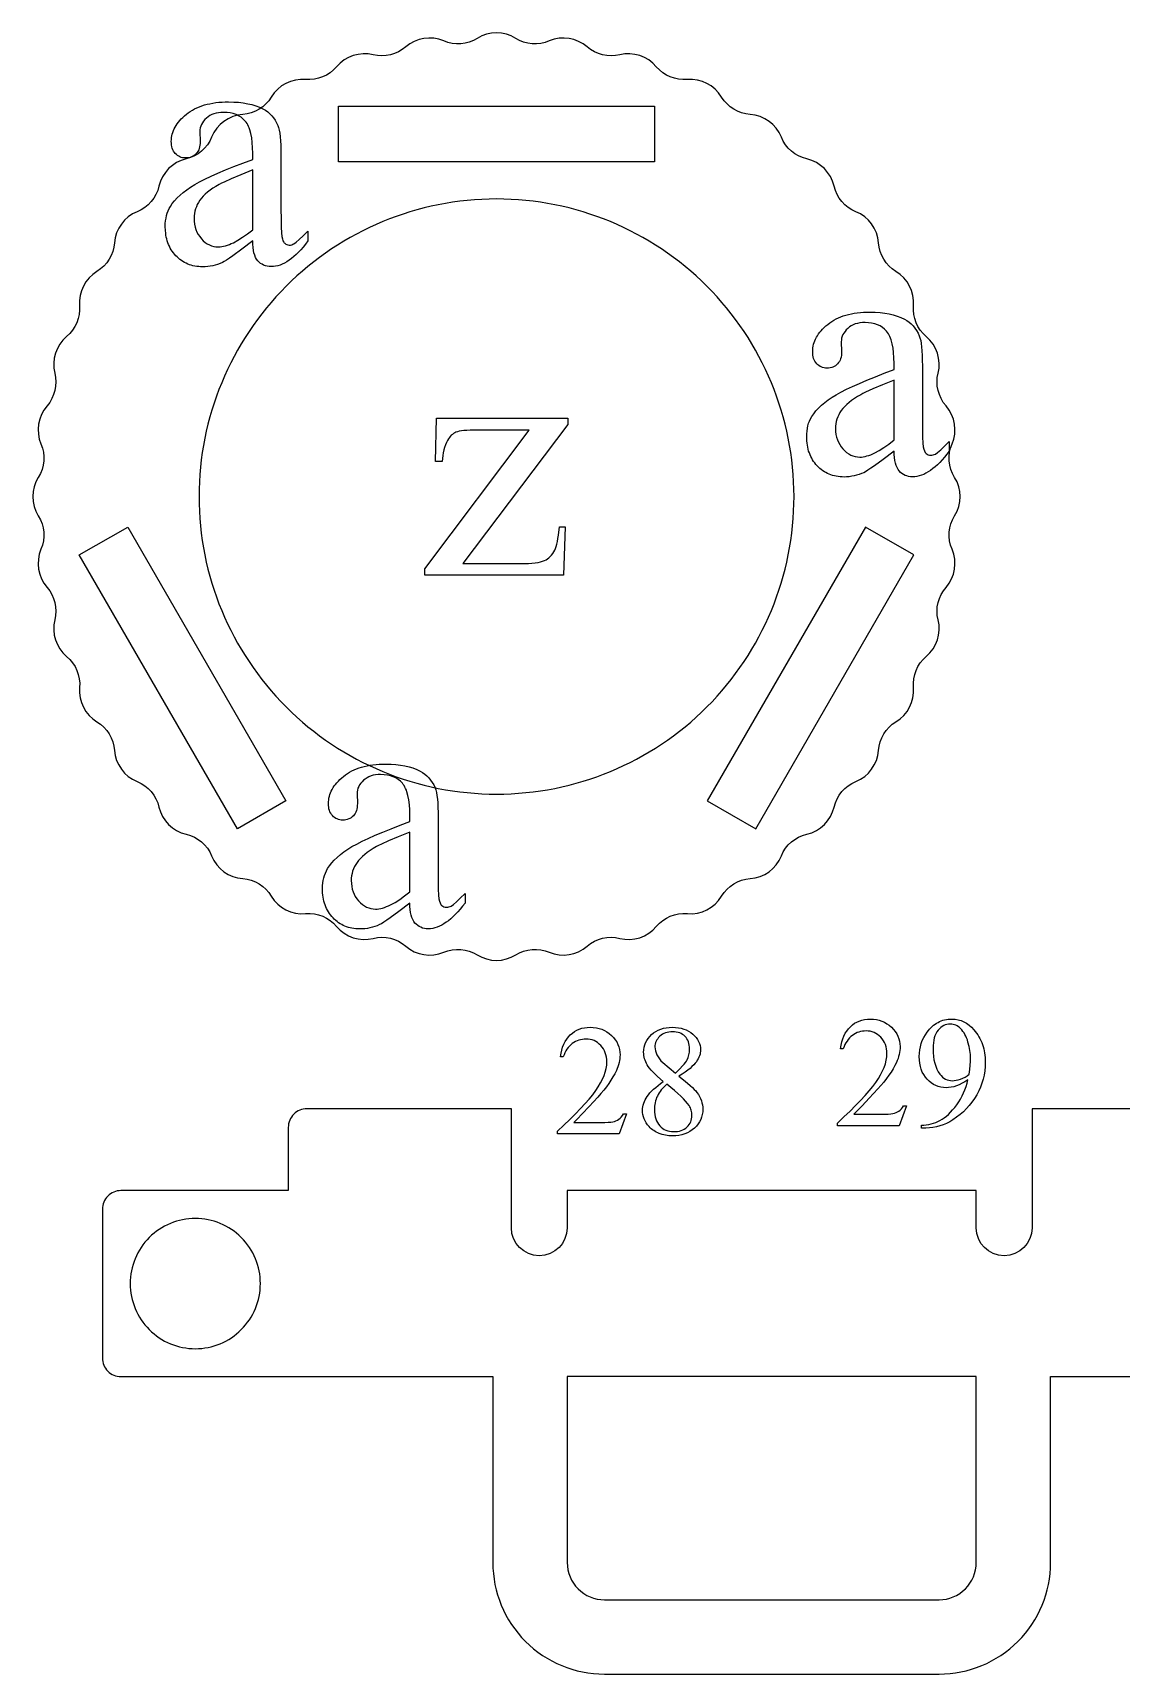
# Model space of a CAD drawing. Extents: x 7 to 905, y -397 to 592.
# Drawn here: x 231.5 to 325.2, y 447.6 to 588.8 of the extents above; entities that cross this region are included whole.
import ezdxf

# ---------------------------------------------------------------- set-up
doc = ezdxf.new("R2010")
doc.units = 0
doc.header["$MEASUREMENT"] = 0
for name, color, linetype in [('EXT', 1, 'CONTINUOUS'), ('INT', 5, 'CONTINUOUS'), ('POCKET_1MM', 96, 'CONTINUOUS'), ('POCKET_2_4MM', 3, 'CONTINUOUS'), ('TEXT', 18, 'CONTINUOUS')]:
    doc.layers.add(name, color=color, linetype=linetype)

msp = doc.modelspace()

# ---------------------------------------------------------------- linework, layer by layer
at = {"layer": 'EXT'}
msp.add_lwpolyline([(232.2, 544.42, 0.286149), (232.72, 541.14, -0.244114), (233.39, 538.34, 0.286149), (234.41, 535.19, -0.244114), (235.52, 532.52, 0.286149), (237.02, 529.57, -0.244114), (238.53, 527.11, 0.286149), (240.47, 524.43, -0.244114), (242.35, 522.24, 0.286149), (244.69, 519.9, -0.244114), (246.88, 518.03, 0.286149), (249.56, 516.08, -0.244114), (252.02, 514.57, 0.286149), (254.97, 513.07, -0.244114), (257.64, 511.96, 0.286149), (260.79, 510.94, -0.244114), (263.59, 510.27, 0.286149), (266.86, 509.75, -0.244114), (269.74, 509.52, 0.286149), (273.05, 509.52, -0.244114), (275.93, 509.75, 0.286149), (279.2, 510.27, -0.244114), (282, 510.94, 0.286149), (285.15, 511.96, -0.244114), (287.82, 513.07, 0.286149), (290.77, 514.57, -0.244114), (293.23, 516.08, 0.286149), (295.91, 518.03, -0.244114), (298.1, 519.9, 0.286149), (300.45, 522.24, -0.244114), (302.32, 524.43, 0.286149), (304.27, 527.11, -0.244114), (305.77, 529.57, 0.286149), (307.28, 532.52, -0.244114), (308.38, 535.19, 0.286149), (309.4, 538.34, -0.244114), (310.08, 541.14, 0.286149), (310.6, 544.42, -0.244114), (310.82, 547.29, 0.286149), (310.82, 550.6, -0.244114), (310.6, 553.48, 0.286149), (310.08, 556.75, -0.244114), (309.4, 559.56, 0.286149), (308.38, 562.71, -0.244114), (307.28, 565.37, 0.286149), (305.77, 568.32, -0.244114), (304.27, 570.78, 0.286149), (302.32, 573.46, -0.244114), (300.45, 575.65, 0.286149), (298.1, 578, -0.244114), (295.91, 579.87, 0.286149), (293.23, 581.82, -0.244114), (290.77, 583.32, 0.286149), (287.82, 584.83, -0.244114), (285.15, 585.93, 0.286149), (282, 586.95, -0.244114), (279.2, 587.63, 0.286149), (275.93, 588.15, -0.244114), (273.05, 588.37, 0.286149), (269.74, 588.37, -0.244114), (266.86, 588.15, 0.286149), (263.59, 587.63, -0.244114), (260.79, 586.95, 0.286149), (257.64, 585.93, -0.244114), (254.97, 584.83, 0.286149), (252.02, 583.32, -0.244114), (249.56, 581.82, 0.286149), (246.88, 579.87, -0.244114), (244.69, 578, 0.286149), (242.35, 575.65, -0.244114), (240.47, 573.46, 0.286149), (238.53, 570.78, -0.244114), (237.02, 568.32, 0.286149), (235.52, 565.37, -0.244114), (234.41, 562.71, 0.286149), (233.39, 559.56, -0.244114), (232.72, 556.75, 0.286149), (232.2, 553.48, -0.244114), (231.97, 550.6, 0.286149), (231.97, 547.29, -0.244114)], format="xyb", close=True, dxfattribs=at)
msp.add_lwpolyline([(335.08, 496.28), (317.48, 496.28), (317.48, 486.04, -1), (312.68, 486.04), (312.68, 486.04), (312.68, 489.24), (277.48, 489.24), (277.48, 486.04), (277.48, 486.04, -1), (272.68, 486.04), (272.68, 496.28), (255.08, 496.28, 0.414214), (253.48, 494.68), (253.48, 489.24), (239.08, 489.24, 0.414214), (237.48, 487.64), (237.48, 474.84, 0.414214), (239.08, 473.24), (271.08, 473.24), (271.08, 457.24, 0.414214), (280.68, 447.64), (309.48, 447.64, 0.414214), (319.08, 457.24), (319.08, 473.24), (351.08, 473.24, 0.414214)], format="xyb", dxfattribs=at)
at = {"layer": 'INT'}
for points in [[(271.4, 574.55, 0.414214), (245.8, 548.95, 0.414214), (271.4, 523.35, 0.414214), (297, 548.95, 0.414214)], [(277.48, 457.24, 0.414214), (280.68, 454.04), (309.48, 454.04, 0.414214), (312.68, 457.24), (312.68, 473.24), (277.48, 473.24)]]:
    msp.add_lwpolyline(points, format="xyb", close=True, dxfattribs=at)
at = {"layer": 'POCKET_1MM'}
msp.add_lwpolyline([(245.48, 486.84, 0.414214), (239.88, 481.24, 0.414214), (245.48, 475.64, 0.414214), (251.08, 481.24, 0.414214)], format="xyb", close=True, dxfattribs=at)
at = {"layer": 'POCKET_2_4MM'}
for points in [[(257.8, 577.75), (257.8, 582.55), (285, 582.55), (285, 577.75)], [(249.1, 520.37), (235.5, 543.93), (239.66, 546.33), (253.26, 522.77)], [(293.7, 520.37), (307.3, 543.93), (303.14, 546.33), (289.54, 522.77)]]:
    msp.add_lwpolyline(points, close=True, dxfattribs=at)
at = {"layer": 'TEXT'}
for points in [[(250.42, 570.94), (249.47, 570.22), (248.72, 569.67), (248.42, 569.46), (248.17, 569.29), (247.96, 569.17), (247.81, 569.08), (247.61, 569), (247.4, 568.92), (247.19, 568.86), (246.98, 568.81), (246.77, 568.77), (246.55, 568.74), (246.33, 568.72), (246.11, 568.72), (245.94, 568.72), (245.77, 568.73), (245.6, 568.75), (245.44, 568.78), (245.28, 568.81), (245.13, 568.85), (244.98, 568.9), (244.83, 568.95), (244.69, 569.02), (244.55, 569.09), (244.42, 569.17), (244.29, 569.25), (244.16, 569.35), (244.04, 569.45), (243.92, 569.56), (243.8, 569.67), (243.69, 569.8), (243.59, 569.92), (243.49, 570.05), (243.4, 570.19), (243.32, 570.33), (243.25, 570.48), (243.18, 570.63), (243.12, 570.78), (243.07, 570.94), (243.02, 571.11), (242.98, 571.28), (242.95, 571.45), (242.93, 571.63), (242.91, 571.81), (242.89, 572.2), (242.9, 572.44), (242.92, 572.67), (242.96, 572.9), (243.01, 573.12), (243.07, 573.33), (243.14, 573.53), (243.23, 573.72), (243.34, 573.91), (243.5, 574.16), (243.7, 574.4), (243.92, 574.64), (244.17, 574.88), (244.44, 575.11), (244.75, 575.34), (245.08, 575.57), (245.44, 575.79), (245.84, 576.02), (246.31, 576.26), (246.84, 576.51), (247.43, 576.78), (248.09, 577.05), (248.8, 577.34), (249.58, 577.64), (250.42, 577.95), (250.42, 578.48), (250.41, 578.96), (250.38, 579.41), (250.33, 579.82), (250.26, 580.18), (250.17, 580.51), (250.11, 580.66), (250.06, 580.8), (249.99, 580.93), (249.93, 581.04), (249.85, 581.15), (249.78, 581.25), (249.61, 581.43), (249.42, 581.58), (249.21, 581.71), (248.99, 581.82), (248.75, 581.9), (248.49, 581.96), (248.21, 581.99), (247.91, 582), (247.68, 582), (247.47, 581.97), (247.27, 581.93), (247.08, 581.88), (246.9, 581.81), (246.73, 581.72), (246.58, 581.62), (246.43, 581.5), (246.3, 581.38), (246.19, 581.24), (246.09, 581.11), (246.01, 580.96), (245.95, 580.82), (245.91, 580.67), (245.88, 580.51), (245.87, 580.35), (245.9, 579.5), (245.9, 579.33), (245.88, 579.18), (245.85, 579.03), (245.82, 578.9), (245.77, 578.77), (245.71, 578.65), (245.64, 578.55), (245.56, 578.45), (245.47, 578.36), (245.37, 578.29), (245.27, 578.23), (245.16, 578.17), (245.04, 578.13), (244.92, 578.1), (244.79, 578.09), (244.65, 578.08), (244.52, 578.09), (244.39, 578.1), (244.27, 578.13), (244.15, 578.18), (244.05, 578.23), (243.94, 578.3), (243.85, 578.37), (243.76, 578.46), (243.68, 578.56), (243.61, 578.67), (243.55, 578.79), (243.5, 578.92), (243.46, 579.05), (243.43, 579.2), (243.42, 579.35), (243.41, 579.51), (243.42, 579.67), (243.43, 579.83), (243.46, 579.98), (243.49, 580.13), (243.54, 580.28), (243.59, 580.43), (243.66, 580.58), (243.74, 580.73), (243.82, 580.87), (243.92, 581.02), (244.02, 581.16), (244.14, 581.3), (244.27, 581.44), (244.4, 581.57), (244.55, 581.71), (244.71, 581.84), (244.88, 581.97), (245.05, 582.09), (245.23, 582.2), (245.42, 582.31), (245.62, 582.4), (245.83, 582.49), (246.05, 582.57), (246.27, 582.64), (246.5, 582.7), (246.74, 582.75), (246.99, 582.8), (247.24, 582.84), (247.51, 582.87), (247.78, 582.89), (248.06, 582.9), (248.35, 582.9), (248.79, 582.89), (249.21, 582.87), (249.61, 582.82), (249.99, 582.75), (250.35, 582.67), (250.69, 582.56), (251, 582.44), (251.3, 582.3), (251.51, 582.18), (251.71, 582.04), (251.89, 581.88), (252.06, 581.71), (252.21, 581.53), (252.35, 581.32), (252.47, 581.1), (252.59, 580.87), (252.65, 580.69), (252.7, 580.47), (252.75, 580.21), (252.78, 579.9), (252.81, 579.56), (252.83, 579.17), (252.85, 578.74), (252.85, 578.27), (252.85, 573.69), (252.86, 572.81), (252.87, 572.13), (252.89, 571.63), (252.92, 571.32), (252.97, 571.12), (253.02, 570.96), (253.09, 570.83), (253.13, 570.78), (253.17, 570.74), (253.26, 570.67), (253.35, 570.63), (253.45, 570.6), (253.56, 570.59), (253.67, 570.59), (253.78, 570.61), (253.88, 570.65), (253.97, 570.69), (254.16, 570.83), (254.42, 571.06), (254.76, 571.37), (255.17, 571.77), (255.17, 570.94), (254.96, 570.67), (254.76, 570.42), (254.55, 570.19), (254.35, 569.97), (254.15, 569.78), (253.95, 569.59), (253.75, 569.43), (253.55, 569.28), (253.35, 569.15), (253.16, 569.04), (252.96, 568.95), (252.77, 568.87), (252.58, 568.81), (252.39, 568.76), (252.2, 568.74), (252.01, 568.73), (251.83, 568.74), (251.67, 568.76), (251.51, 568.8), (251.36, 568.86), (251.22, 568.93), (251.09, 569.01), (250.97, 569.11), (250.86, 569.23), (250.76, 569.37), (250.67, 569.53), (250.6, 569.71), (250.53, 569.91), (250.49, 570.13), (250.45, 570.38), (250.43, 570.65)], [(250.42, 571.9), (250.42, 577.05), (249.4, 576.64), (248.58, 576.29), (247.96, 576.01), (247.73, 575.9), (247.54, 575.79), (247.26, 575.63), (247, 575.47), (246.76, 575.3), (246.54, 575.13), (246.34, 574.96), (246.17, 574.79), (246.01, 574.61), (245.87, 574.44), (245.76, 574.26), (245.65, 574.08), (245.57, 573.89), (245.5, 573.7), (245.44, 573.5), (245.4, 573.3), (245.38, 573.1), (245.37, 572.89), (245.38, 572.63), (245.41, 572.38), (245.46, 572.14), (245.53, 571.92), (245.62, 571.7), (245.73, 571.5), (245.86, 571.31), (246.01, 571.13), (246.17, 570.96), (246.34, 570.82), (246.51, 570.7), (246.69, 570.6), (246.87, 570.52), (247.07, 570.47), (247.26, 570.44), (247.47, 570.43), (247.61, 570.43), (247.76, 570.45), (247.91, 570.48), (248.07, 570.52), (248.24, 570.57), (248.41, 570.63), (248.58, 570.71), (248.76, 570.79), (249.14, 571), (249.55, 571.26), (249.97, 571.56)], [(305.61, 552.86), (304.67, 552.14), (303.92, 551.59), (303.62, 551.38), (303.36, 551.21), (303.16, 551.09), (303, 551), (302.8, 550.92), (302.6, 550.84), (302.39, 550.78), (302.18, 550.73), (301.97, 550.69), (301.75, 550.66), (301.53, 550.64), (301.31, 550.63), (301.13, 550.64), (300.96, 550.65), (300.8, 550.67), (300.64, 550.69), (300.48, 550.73), (300.32, 550.77), (300.17, 550.82), (300.03, 550.87), (299.89, 550.94), (299.75, 551.01), (299.61, 551.09), (299.48, 551.17), (299.35, 551.27), (299.23, 551.37), (299.11, 551.48), (299, 551.59), (298.89, 551.71), (298.78, 551.84), (298.69, 551.97), (298.6, 552.11), (298.52, 552.25), (298.44, 552.4), (298.38, 552.55), (298.32, 552.7), (298.26, 552.86), (298.22, 553.03), (298.18, 553.2), (298.15, 553.37), (298.12, 553.55), (298.1, 553.73), (298.09, 554.11), (298.1, 554.36), (298.12, 554.59), (298.15, 554.82), (298.2, 555.04), (298.26, 555.25), (298.34, 555.45), (298.43, 555.64), (298.53, 555.83), (298.7, 556.07), (298.89, 556.32), (299.11, 556.56), (299.36, 556.8), (299.64, 557.03), (299.94, 557.26), (300.27, 557.49), (300.63, 557.71), (301.04, 557.94), (301.51, 558.18), (302.04, 558.43), (302.63, 558.69), (303.28, 558.97), (304, 559.26), (304.77, 559.56), (305.61, 559.87), (305.61, 560.4), (305.6, 560.88), (305.57, 561.33), (305.52, 561.73), (305.45, 562.1), (305.36, 562.43), (305.31, 562.58), (305.25, 562.72), (305.19, 562.84), (305.12, 562.96), (305.05, 563.07), (304.97, 563.17), (304.8, 563.35), (304.61, 563.5), (304.41, 563.63), (304.18, 563.73), (303.94, 563.82), (303.68, 563.88), (303.4, 563.91), (303.11, 563.92), (302.88, 563.92), (302.66, 563.89), (302.46, 563.85), (302.27, 563.8), (302.09, 563.73), (301.93, 563.64), (301.77, 563.54), (301.63, 563.42), (301.5, 563.29), (301.39, 563.16), (301.29, 563.02), (301.21, 562.88), (301.15, 562.74), (301.1, 562.59), (301.08, 562.43), (301.07, 562.27), (301.1, 561.42), (301.09, 561.25), (301.08, 561.1), (301.05, 560.95), (301.01, 560.81), (300.96, 560.69), (300.9, 560.57), (300.83, 560.47), (300.75, 560.37), (300.66, 560.28), (300.57, 560.21), (300.46, 560.14), (300.35, 560.09), (300.24, 560.05), (300.11, 560.02), (299.98, 560.01), (299.85, 560), (299.71, 560.01), (299.59, 560.02), (299.46, 560.05), (299.35, 560.1), (299.24, 560.15), (299.14, 560.22), (299.04, 560.29), (298.95, 560.38), (298.87, 560.48), (298.8, 560.59), (298.74, 560.71), (298.69, 560.84), (298.66, 560.97), (298.63, 561.12), (298.61, 561.27), (298.61, 561.43), (298.61, 561.59), (298.63, 561.74), (298.65, 561.9), (298.69, 562.05), (298.73, 562.2), (298.79, 562.35), (298.86, 562.5), (298.93, 562.65), (299.02, 562.79), (299.11, 562.94), (299.22, 563.08), (299.34, 563.22), (299.46, 563.36), (299.6, 563.49), (299.75, 563.63), (299.9, 563.76), (300.07, 563.89), (300.25, 564.01), (300.43, 564.12), (300.62, 564.23), (300.82, 564.32), (301.03, 564.41), (301.24, 564.49), (301.46, 564.56), (301.7, 564.62), (301.94, 564.67), (302.18, 564.72), (302.44, 564.76), (302.71, 564.79), (302.98, 564.81), (303.26, 564.82), (303.55, 564.82), (303.99, 564.81), (304.41, 564.78), (304.81, 564.74), (305.18, 564.67), (305.54, 564.59), (305.88, 564.48), (306.2, 564.36), (306.5, 564.22), (306.71, 564.1), (306.9, 563.96), (307.09, 563.8), (307.25, 563.63), (307.41, 563.44), (307.55, 563.24), (307.67, 563.02), (307.78, 562.79), (307.84, 562.61), (307.9, 562.39), (307.94, 562.12), (307.98, 561.82), (308.01, 561.48), (308.03, 561.09), (308.04, 560.66), (308.05, 560.19), (308.05, 555.6), (308.05, 554.73), (308.06, 554.05), (308.09, 553.55), (308.12, 553.24), (308.16, 553.04), (308.22, 552.87), (308.28, 552.75), (308.32, 552.7), (308.36, 552.65), (308.45, 552.59), (308.55, 552.54), (308.65, 552.52), (308.75, 552.51), (308.87, 552.51), (308.98, 552.53), (309.07, 552.57), (309.17, 552.61), (309.36, 552.75), (309.62, 552.98), (309.96, 553.29), (310.36, 553.69), (310.36, 552.86), (310.16, 552.59), (309.95, 552.34), (309.75, 552.11), (309.55, 551.89), (309.34, 551.69), (309.14, 551.51), (308.94, 551.35), (308.75, 551.2), (308.55, 551.07), (308.35, 550.96), (308.16, 550.86), (307.97, 550.79), (307.77, 550.73), (307.58, 550.68), (307.39, 550.66), (307.21, 550.65), (307.03, 550.66), (306.86, 550.68), (306.7, 550.72), (306.56, 550.77), (306.42, 550.84), (306.29, 550.93), (306.17, 551.03), (306.05, 551.15), (305.95, 551.29), (305.87, 551.45), (305.79, 551.63), (305.73, 551.83), (305.68, 552.05), (305.65, 552.3), (305.62, 552.57)], [(305.61, 553.82), (305.61, 558.97), (304.6, 558.56), (303.78, 558.21), (303.16, 557.93), (302.92, 557.81), (302.74, 557.71), (302.46, 557.55), (302.2, 557.39), (301.96, 557.22), (301.74, 557.05), (301.54, 556.88), (301.36, 556.71), (301.21, 556.53), (301.07, 556.36), (300.95, 556.18), (300.85, 555.99), (300.76, 555.81), (300.69, 555.62), (300.64, 555.42), (300.6, 555.22), (300.58, 555.02), (300.57, 554.81), (300.58, 554.55), (300.61, 554.3), (300.66, 554.06), (300.73, 553.84), (300.82, 553.62), (300.93, 553.42), (301.05, 553.23), (301.2, 553.05), (301.36, 552.88), (301.53, 552.74), (301.71, 552.62), (301.88, 552.52), (302.07, 552.44), (302.26, 552.39), (302.46, 552.36), (302.66, 552.34), (302.81, 552.35), (302.95, 552.37), (303.11, 552.4), (303.27, 552.44), (303.43, 552.49), (303.6, 552.55), (303.78, 552.63), (303.96, 552.71), (304.34, 552.92), (304.74, 553.17), (305.17, 553.47)], [(277.32, 546.34), (277.16, 542.19), (265.24, 542.19), (265.24, 542.72), (274.21, 554.67), (269.78, 554.67), (269.13, 554.66), (268.85, 554.64), (268.6, 554.62), (268.38, 554.6), (268.19, 554.57), (268.03, 554.53), (267.91, 554.49), (267.8, 554.43), (267.7, 554.37), (267.6, 554.3), (267.51, 554.22), (267.42, 554.13), (267.34, 554.02), (267.26, 553.91), (267.19, 553.78), (267.09, 553.6), (267.01, 553.39), (266.93, 553.18), (266.87, 552.96), (266.82, 552.72), (266.78, 552.48), (266.75, 552.22), (266.73, 551.96), (266.14, 551.96), (266.23, 555.7), (277.55, 555.7), (277.55, 555.16), (268.5, 543.18), (273.42, 543.18), (273.8, 543.18), (274.14, 543.2), (274.45, 543.22), (274.72, 543.24), (274.97, 543.28), (275.19, 543.33), (275.37, 543.38), (275.53, 543.44), (275.66, 543.51), (275.79, 543.59), (275.91, 543.69), (276.03, 543.79), (276.13, 543.91), (276.24, 544.05), (276.33, 544.19), (276.42, 544.35), (276.48, 544.48), (276.53, 544.65), (276.59, 544.85), (276.64, 545.08), (276.69, 545.34), (276.73, 545.64), (276.82, 546.34)], [(263.94, 513.97), (263, 513.26), (262.25, 512.71), (261.95, 512.5), (261.69, 512.33), (261.49, 512.2), (261.33, 512.12), (261.13, 512.03), (260.93, 511.95), (260.72, 511.89), (260.51, 511.84), (260.29, 511.8), (260.08, 511.77), (259.86, 511.75), (259.63, 511.75), (259.46, 511.75), (259.29, 511.76), (259.13, 511.78), (258.96, 511.81), (258.81, 511.84), (258.65, 511.88), (258.5, 511.93), (258.36, 511.99), (258.21, 512.05), (258.08, 512.12), (257.94, 512.2), (257.81, 512.29), (257.68, 512.38), (257.56, 512.48), (257.44, 512.59), (257.33, 512.71), (257.22, 512.83), (257.11, 512.96), (257.02, 513.09), (256.93, 513.22), (256.85, 513.36), (256.77, 513.51), (256.71, 513.66), (256.65, 513.82), (256.59, 513.98), (256.55, 514.14), (256.51, 514.31), (256.48, 514.48), (256.45, 514.66), (256.43, 514.85), (256.42, 515.23), (256.43, 515.47), (256.45, 515.71), (256.48, 515.93), (256.53, 516.15), (256.59, 516.36), (256.67, 516.56), (256.76, 516.75), (256.86, 516.94), (257.03, 517.19), (257.22, 517.43), (257.44, 517.67), (257.69, 517.91), (257.97, 518.15), (258.27, 518.38), (258.6, 518.6), (258.96, 518.83), (259.37, 519.05), (259.84, 519.29), (260.36, 519.54), (260.96, 519.81), (261.61, 520.08), (262.32, 520.37), (263.1, 520.67), (263.94, 520.98), (263.94, 521.51), (263.93, 522), (263.9, 522.44), (263.85, 522.85), (263.78, 523.22), (263.69, 523.54), (263.64, 523.69), (263.58, 523.83), (263.52, 523.96), (263.45, 524.08), (263.38, 524.19), (263.3, 524.28), (263.13, 524.46), (262.94, 524.61), (262.74, 524.74), (262.51, 524.85), (262.27, 524.93), (262.01, 524.99), (261.73, 525.02), (261.43, 525.04), (261.21, 525.03), (260.99, 525.01), (260.79, 524.97), (260.6, 524.91), (260.42, 524.84), (260.26, 524.75), (260.1, 524.65), (259.96, 524.54), (259.83, 524.41), (259.71, 524.28), (259.62, 524.14), (259.54, 524), (259.48, 523.85), (259.43, 523.7), (259.41, 523.54), (259.4, 523.38), (259.43, 522.53), (259.42, 522.36), (259.41, 522.21), (259.38, 522.06), (259.34, 521.93), (259.29, 521.8), (259.23, 521.69), (259.16, 521.58), (259.08, 521.48), (258.99, 521.4), (258.89, 521.32), (258.79, 521.26), (258.68, 521.21), (258.56, 521.17), (258.44, 521.14), (258.31, 521.12), (258.17, 521.11), (258.04, 521.12), (257.91, 521.14), (257.79, 521.17), (257.68, 521.21), (257.57, 521.26), (257.47, 521.33), (257.37, 521.41), (257.28, 521.5), (257.2, 521.6), (257.13, 521.71), (257.07, 521.82), (257.02, 521.95), (256.98, 522.09), (256.96, 522.23), (256.94, 522.38), (256.93, 522.54), (256.94, 522.7), (256.96, 522.86), (256.98, 523.01), (257.02, 523.17), (257.06, 523.32), (257.12, 523.47), (257.18, 523.61), (257.26, 523.76), (257.35, 523.91), (257.44, 524.05), (257.55, 524.19), (257.66, 524.33), (257.79, 524.47), (257.93, 524.61), (258.08, 524.74), (258.23, 524.87), (258.4, 525), (258.57, 525.12), (258.76, 525.24), (258.95, 525.34), (259.15, 525.43), (259.35, 525.52), (259.57, 525.6), (259.79, 525.67), (260.02, 525.73), (260.26, 525.79), (260.51, 525.83), (260.77, 525.87), (261.03, 525.9), (261.31, 525.92), (261.59, 525.93), (261.88, 525.94), (262.32, 525.93), (262.74, 525.9), (263.13, 525.85), (263.51, 525.79), (263.87, 525.7), (264.21, 525.6), (264.53, 525.47), (264.83, 525.33), (265.04, 525.21), (265.23, 525.07), (265.41, 524.92), (265.58, 524.75), (265.73, 524.56), (265.87, 524.36), (266, 524.14), (266.11, 523.9), (266.17, 523.72), (266.23, 523.5), (266.27, 523.24), (266.31, 522.93), (266.34, 522.59), (266.36, 522.2), (266.37, 521.77), (266.37, 521.3), (266.37, 516.72), (266.38, 515.85), (266.39, 515.16), (266.42, 514.66), (266.45, 514.35), (266.49, 514.15), (266.55, 513.99), (266.61, 513.86), (266.65, 513.81), (266.69, 513.77), (266.78, 513.7), (266.87, 513.66), (266.97, 513.63), (267.08, 513.62), (267.2, 513.63), (267.3, 513.65), (267.4, 513.68), (267.5, 513.72), (267.69, 513.86), (267.95, 514.09), (268.28, 514.4), (268.69, 514.8), (268.69, 513.97), (268.48, 513.71), (268.28, 513.46), (268.08, 513.22), (267.87, 513.01), (267.67, 512.81), (267.47, 512.63), (267.27, 512.46), (267.07, 512.32), (266.88, 512.19), (266.68, 512.07), (266.49, 511.98), (266.3, 511.9), (266.1, 511.84), (265.91, 511.8), (265.72, 511.77), (265.53, 511.76), (265.36, 511.77), (265.19, 511.79), (265.03, 511.83), (264.88, 511.89), (264.75, 511.96), (264.62, 512.04), (264.49, 512.15), (264.38, 512.26), (264.28, 512.4), (264.2, 512.56), (264.12, 512.74), (264.06, 512.94), (264.01, 513.17), (263.97, 513.41), (263.95, 513.68)], [(263.94, 514.93), (263.94, 520.08), (262.93, 519.67), (262.11, 519.32), (261.49, 519.04), (261.25, 518.93), (261.06, 518.83), (260.78, 518.66), (260.52, 518.5), (260.28, 518.33), (260.07, 518.16), (259.87, 517.99), (259.69, 517.82), (259.53, 517.65), (259.4, 517.47), (259.28, 517.29), (259.18, 517.11), (259.09, 516.92), (259.02, 516.73), (258.97, 516.53), (258.93, 516.33), (258.9, 516.13), (258.9, 515.92), (258.91, 515.66), (258.94, 515.41), (258.99, 515.18), (259.06, 514.95), (259.14, 514.74), (259.25, 514.53), (259.38, 514.34), (259.53, 514.16), (259.69, 513.99), (259.86, 513.85), (260.03, 513.73), (260.21, 513.63), (260.4, 513.56), (260.59, 513.5), (260.79, 513.47), (260.99, 513.46), (261.13, 513.46), (261.28, 513.48), (261.44, 513.51), (261.6, 513.55), (261.76, 513.6), (261.93, 513.67), (262.11, 513.74), (262.29, 513.83), (262.67, 514.03), (263.07, 514.29), (263.49, 514.59)], [(282.58, 495.84), (281.95, 494.11), (276.64, 494.11), (276.64, 494.35), (277.2, 494.87), (277.72, 495.37), (278.2, 495.84), (278.63, 496.29), (279.02, 496.72), (279.37, 497.12), (279.68, 497.49), (279.94, 497.84), (280.16, 498.18), (280.35, 498.51), (280.52, 498.83), (280.65, 499.14), (280.76, 499.44), (280.83, 499.74), (280.88, 500.03), (280.89, 500.32), (280.88, 500.53), (280.86, 500.73), (280.82, 500.92), (280.76, 501.1), (280.69, 501.27), (280.6, 501.43), (280.49, 501.58), (280.37, 501.73), (280.23, 501.85), (280.09, 501.97), (279.95, 502.06), (279.79, 502.14), (279.63, 502.2), (279.47, 502.24), (279.29, 502.27), (279.11, 502.28), (278.95, 502.27), (278.79, 502.25), (278.63, 502.22), (278.48, 502.18), (278.34, 502.12), (278.19, 502.06), (278.06, 501.98), (277.92, 501.89), (277.79, 501.79), (277.68, 501.67), (277.56, 501.55), (277.46, 501.41), (277.37, 501.26), (277.29, 501.1), (277.21, 500.93), (277.14, 500.75), (276.9, 500.75), (276.95, 501.05), (277.01, 501.33), (277.09, 501.59), (277.19, 501.84), (277.31, 502.06), (277.44, 502.27), (277.59, 502.46), (277.75, 502.63), (277.93, 502.79), (278.11, 502.92), (278.31, 503.04), (278.52, 503.13), (278.74, 503.2), (278.97, 503.25), (279.21, 503.28), (279.46, 503.29), (279.73, 503.28), (279.99, 503.25), (280.24, 503.19), (280.47, 503.12), (280.69, 503.02), (280.9, 502.9), (281.1, 502.75), (281.29, 502.59), (281.47, 502.41), (281.61, 502.22), (281.74, 502.03), (281.84, 501.82), (281.92, 501.61), (281.98, 501.39), (282.02, 501.16), (282.03, 500.93), (282.02, 500.76), (282.01, 500.59), (281.98, 500.42), (281.95, 500.25), (281.9, 500.07), (281.85, 499.9), (281.78, 499.73), (281.71, 499.56), (281.58, 499.29), (281.42, 499.02), (281.25, 498.74), (281.06, 498.46), (280.86, 498.17), (280.63, 497.88), (280.38, 497.58), (280.12, 497.29), (279.37, 496.47), (278.77, 495.84), (278.33, 495.38), (278.05, 495.11), (280.4, 495.11), (280.73, 495.11), (281.01, 495.12), (281.24, 495.14), (281.41, 495.16), (281.55, 495.19), (281.68, 495.24), (281.81, 495.3), (281.93, 495.38), (282.04, 495.47), (282.14, 495.57), (282.24, 495.7), (282.33, 495.84)], [(285.75, 498.64), (285.26, 499.06), (285.06, 499.25), (284.87, 499.43), (284.71, 499.6), (284.57, 499.76), (284.46, 499.91), (284.37, 500.05), (284.3, 500.18), (284.24, 500.31), (284.19, 500.45), (284.14, 500.59), (284.11, 500.73), (284.08, 500.87), (284.07, 501.01), (284.06, 501.15), (284.08, 501.36), (284.11, 501.57), (284.16, 501.77), (284.23, 501.96), (284.33, 502.15), (284.45, 502.33), (284.58, 502.5), (284.74, 502.66), (284.92, 502.81), (285.11, 502.94), (285.31, 503.04), (285.53, 503.13), (285.76, 503.2), (286.01, 503.25), (286.27, 503.28), (286.54, 503.29), (286.81, 503.28), (287.06, 503.25), (287.3, 503.21), (287.52, 503.14), (287.73, 503.06), (287.93, 502.96), (288.12, 502.84), (288.29, 502.7), (288.45, 502.55), (288.58, 502.4), (288.7, 502.23), (288.79, 502.07), (288.86, 501.9), (288.91, 501.72), (288.95, 501.54), (288.96, 501.35), (288.95, 501.23), (288.93, 501.1), (288.91, 500.97), (288.87, 500.84), (288.82, 500.72), (288.75, 500.59), (288.68, 500.46), (288.6, 500.33), (288.5, 500.19), (288.37, 500.05), (288.22, 499.91), (288.05, 499.75), (287.85, 499.6), (287.62, 499.43), (287.38, 499.27), (287.1, 499.09), (287.64, 498.66), (288.07, 498.28), (288.26, 498.11), (288.41, 497.95), (288.54, 497.81), (288.65, 497.67), (288.77, 497.5), (288.87, 497.33), (288.96, 497.15), (289.03, 496.97), (289.08, 496.8), (289.12, 496.61), (289.15, 496.43), (289.16, 496.24), (289.14, 496.01), (289.11, 495.79), (289.05, 495.57), (288.97, 495.36), (288.87, 495.16), (288.75, 494.97), (288.6, 494.79), (288.43, 494.62), (288.24, 494.46), (288.04, 494.33), (287.83, 494.21), (287.6, 494.12), (287.35, 494.04), (287.09, 493.99), (286.82, 493.96), (286.53, 493.95), (286.22, 493.96), (285.93, 494), (285.65, 494.06), (285.39, 494.15), (285.27, 494.2), (285.15, 494.26), (285.04, 494.33), (284.93, 494.4), (284.82, 494.48), (284.72, 494.56), (284.63, 494.65), (284.54, 494.75), (284.4, 494.91), (284.29, 495.08), (284.19, 495.25), (284.11, 495.42), (284.05, 495.6), (284, 495.78), (283.97, 495.97), (283.96, 496.16), (283.97, 496.31), (283.99, 496.45), (284.02, 496.6), (284.07, 496.75), (284.12, 496.9), (284.19, 497.05), (284.27, 497.19), (284.37, 497.34), (284.48, 497.49), (284.6, 497.64), (284.75, 497.8), (284.91, 497.96), (285.1, 498.12), (285.3, 498.29), (285.51, 498.46)], [(286.79, 499.35), (287.15, 499.69), (287.44, 499.99), (287.56, 500.13), (287.66, 500.25), (287.74, 500.37), (287.8, 500.48), (287.89, 500.7), (287.96, 500.92), (288, 501.16), (288.01, 501.42), (288.01, 501.59), (287.99, 501.75), (287.96, 501.9), (287.92, 502.04), (287.86, 502.17), (287.79, 502.3), (287.71, 502.41), (287.62, 502.51), (287.52, 502.6), (287.41, 502.68), (287.29, 502.75), (287.16, 502.81), (287.02, 502.85), (286.87, 502.88), (286.72, 502.9), (286.55, 502.91), (286.39, 502.9), (286.23, 502.88), (286.08, 502.85), (285.94, 502.81), (285.81, 502.75), (285.68, 502.69), (285.56, 502.61), (285.45, 502.52), (285.35, 502.42), (285.27, 502.31), (285.19, 502.2), (285.13, 502.09), (285.09, 501.97), (285.05, 501.85), (285.03, 501.73), (285.03, 501.6), (285.04, 501.43), (285.07, 501.25), (285.13, 501.08), (285.2, 500.91), (285.3, 500.74), (285.42, 500.57), (285.55, 500.41), (285.7, 500.25)], [(306.68, 496.54), (306.05, 494.81), (300.74, 494.81), (300.74, 495.05), (301.3, 495.58), (301.82, 496.07), (302.3, 496.55), (302.73, 497), (303.12, 497.42), (303.47, 497.82), (303.77, 498.2), (304.04, 498.55), (304.26, 498.88), (304.45, 499.21), (304.62, 499.53), (304.75, 499.84), (304.86, 500.15), (304.93, 500.45), (304.98, 500.74), (304.99, 501.02), (304.98, 501.23), (304.96, 501.43), (304.92, 501.62), (304.86, 501.8), (304.79, 501.97), (304.7, 502.13), (304.59, 502.29), (304.47, 502.43), (304.33, 502.56), (304.19, 502.67), (304.04, 502.76), (303.89, 502.84), (303.73, 502.9), (303.56, 502.95), (303.39, 502.97), (303.21, 502.98), (303.05, 502.97), (302.89, 502.96), (302.73, 502.93), (302.58, 502.88), (302.44, 502.83), (302.29, 502.76), (302.16, 502.68), (302.02, 502.59), (301.89, 502.49), (301.77, 502.37), (301.66, 502.25), (301.56, 502.11), (301.47, 501.96), (301.38, 501.81), (301.31, 501.64), (301.24, 501.45), (301, 501.45), (301.05, 501.75), (301.11, 502.03), (301.19, 502.29), (301.29, 502.54), (301.41, 502.77), (301.54, 502.97), (301.69, 503.16), (301.85, 503.34), (302.03, 503.49), (302.21, 503.63), (302.41, 503.74), (302.62, 503.83), (302.84, 503.9), (303.07, 503.95), (303.31, 503.98), (303.56, 504), (303.83, 503.98), (304.09, 503.95), (304.33, 503.9), (304.57, 503.82), (304.79, 503.72), (305, 503.6), (305.2, 503.46), (305.39, 503.29), (305.56, 503.11), (305.71, 502.92), (305.84, 502.73), (305.94, 502.53), (306.02, 502.31), (306.08, 502.09), (306.11, 501.87), (306.13, 501.63), (306.12, 501.46), (306.11, 501.29), (306.08, 501.12), (306.05, 500.95), (306, 500.78), (305.95, 500.61), (305.88, 500.44), (305.81, 500.27), (305.68, 499.99), (305.52, 499.72), (305.35, 499.44), (305.16, 499.16), (304.96, 498.87), (304.73, 498.58), (304.48, 498.29), (304.21, 497.99), (303.47, 497.18), (302.87, 496.54), (302.43, 496.09), (302.15, 495.81), (304.5, 495.81), (304.83, 495.81), (305.11, 495.82), (305.33, 495.84), (305.51, 495.86), (305.65, 495.9), (305.78, 495.95), (305.91, 496.01), (306.03, 496.08), (306.14, 496.17), (306.24, 496.28), (306.34, 496.4), (306.43, 496.54)], [(307.96, 494.62), (307.96, 494.87), (308.17, 494.88), (308.38, 494.9), (308.59, 494.93), (308.79, 494.98), (308.99, 495.03), (309.19, 495.1), (309.38, 495.18), (309.56, 495.27), (309.75, 495.38), (309.93, 495.5), (310.11, 495.64), (310.3, 495.8), (310.47, 495.98), (310.65, 496.18), (310.83, 496.39), (311, 496.63), (311.17, 496.87), (311.32, 497.12), (311.46, 497.38), (311.59, 497.65), (311.7, 497.91), (311.8, 498.19), (311.89, 498.47), (311.97, 498.76), (311.71, 498.6), (311.46, 498.47), (311.21, 498.35), (310.97, 498.26), (310.74, 498.18), (310.52, 498.13), (310.3, 498.1), (310.08, 498.09), (309.85, 498.1), (309.62, 498.13), (309.41, 498.19), (309.2, 498.27), (309, 498.37), (308.81, 498.5), (308.63, 498.65), (308.46, 498.82), (308.3, 499.01), (308.16, 499.22), (308.04, 499.44), (307.95, 499.68), (307.87, 499.93), (307.82, 500.19), (307.79, 500.47), (307.78, 500.77), (307.79, 501.06), (307.82, 501.34), (307.87, 501.62), (307.95, 501.89), (308.04, 502.15), (308.16, 502.4), (308.3, 502.64), (308.46, 502.87), (308.56, 503.01), (308.67, 503.14), (308.78, 503.25), (308.9, 503.36), (309.01, 503.47), (309.14, 503.56), (309.27, 503.64), (309.4, 503.71), (309.53, 503.78), (309.67, 503.84), (309.81, 503.89), (309.96, 503.93), (310.11, 503.96), (310.27, 503.98), (310.42, 503.99), (310.59, 504), (310.86, 503.98), (311.12, 503.94), (311.25, 503.91), (311.37, 503.87), (311.5, 503.82), (311.62, 503.77), (311.85, 503.64), (312.07, 503.48), (312.28, 503.29), (312.48, 503.08), (312.6, 502.94), (312.71, 502.79), (312.81, 502.63), (312.91, 502.48), (313, 502.32), (313.08, 502.15), (313.15, 501.98), (313.21, 501.81), (313.27, 501.63), (313.32, 501.45), (313.36, 501.27), (313.39, 501.08), (313.42, 500.88), (313.44, 500.69), (313.45, 500.48), (313.45, 500.28), (313.44, 499.91), (313.41, 499.54), (313.35, 499.18), (313.27, 498.83), (313.17, 498.48), (313.04, 498.14), (312.89, 497.81), (312.72, 497.48), (312.52, 497.16), (312.31, 496.86), (312.08, 496.57), (311.84, 496.29), (311.57, 496.03), (311.29, 495.78), (310.99, 495.55), (310.67, 495.33), (310.4, 495.16), (310.12, 495.02), (309.84, 494.9), (309.55, 494.8), (309.26, 494.72), (308.95, 494.67), (308.65, 494.63), (308.34, 494.62)], [(312.07, 499.25), (312.13, 499.66), (312.16, 500.03), (312.19, 500.35), (312.19, 500.63), (312.18, 500.96), (312.14, 501.3), (312.07, 501.65), (311.97, 502.02), (311.92, 502.2), (311.85, 502.37), (311.78, 502.53), (311.71, 502.68), (311.63, 502.82), (311.54, 502.94), (311.45, 503.06), (311.35, 503.17), (311.25, 503.26), (311.15, 503.34), (311.04, 503.41), (310.92, 503.46), (310.81, 503.51), (310.69, 503.54), (310.57, 503.56), (310.44, 503.56), (310.3, 503.56), (310.15, 503.53), (310.02, 503.49), (309.89, 503.43), (309.76, 503.36), (309.64, 503.27), (309.52, 503.16), (309.41, 503.03), (309.3, 502.89), (309.21, 502.73), (309.13, 502.56), (309.07, 502.37), (309.02, 502.17), (308.99, 501.95), (308.97, 501.71), (308.96, 501.45), (308.97, 501.11), (309, 500.79), (309.04, 500.49), (309.11, 500.21), (309.19, 499.94), (309.29, 499.7), (309.41, 499.47), (309.55, 499.26), (309.66, 499.13), (309.78, 499.01), (309.9, 498.92), (310.03, 498.83), (310.17, 498.77), (310.31, 498.73), (310.46, 498.7), (310.61, 498.69), (310.77, 498.7), (310.95, 498.73), (311.13, 498.77), (311.34, 498.84), (311.54, 498.92), (311.73, 499.01), (311.91, 499.12)], [(286.06, 498.39), (285.93, 498.27), (285.8, 498.15), (285.69, 498.03), (285.58, 497.9), (285.49, 497.77), (285.4, 497.64), (285.32, 497.51), (285.25, 497.37), (285.18, 497.24), (285.13, 497.1), (285.08, 496.95), (285.05, 496.8), (285.02, 496.66), (285, 496.5), (284.98, 496.35), (284.98, 496.19), (284.99, 495.98), (285.01, 495.78), (285.05, 495.6), (285.1, 495.42), (285.16, 495.25), (285.24, 495.1), (285.34, 494.95), (285.45, 494.82), (285.57, 494.7), (285.7, 494.59), (285.84, 494.51), (285.98, 494.43), (286.13, 494.38), (286.29, 494.34), (286.46, 494.31), (286.64, 494.31), (286.81, 494.31), (286.98, 494.33), (287.14, 494.36), (287.29, 494.41), (287.42, 494.46), (287.55, 494.53), (287.68, 494.62), (287.79, 494.71), (287.89, 494.81), (287.98, 494.92), (288.05, 495.04), (288.11, 495.16), (288.16, 495.28), (288.19, 495.41), (288.21, 495.55), (288.22, 495.69), (288.22, 495.81), (288.2, 495.93), (288.18, 496.04), (288.16, 496.15), (288.12, 496.25), (288.08, 496.35), (288.03, 496.45), (287.97, 496.55), (287.83, 496.73), (287.67, 496.93), (287.48, 497.14), (287.26, 497.36), (287, 497.6), (286.72, 497.85), (286.41, 498.11)]]:
    msp.add_lwpolyline(points, close=True, dxfattribs=at)

doc.saveas('drawing.dxf')
